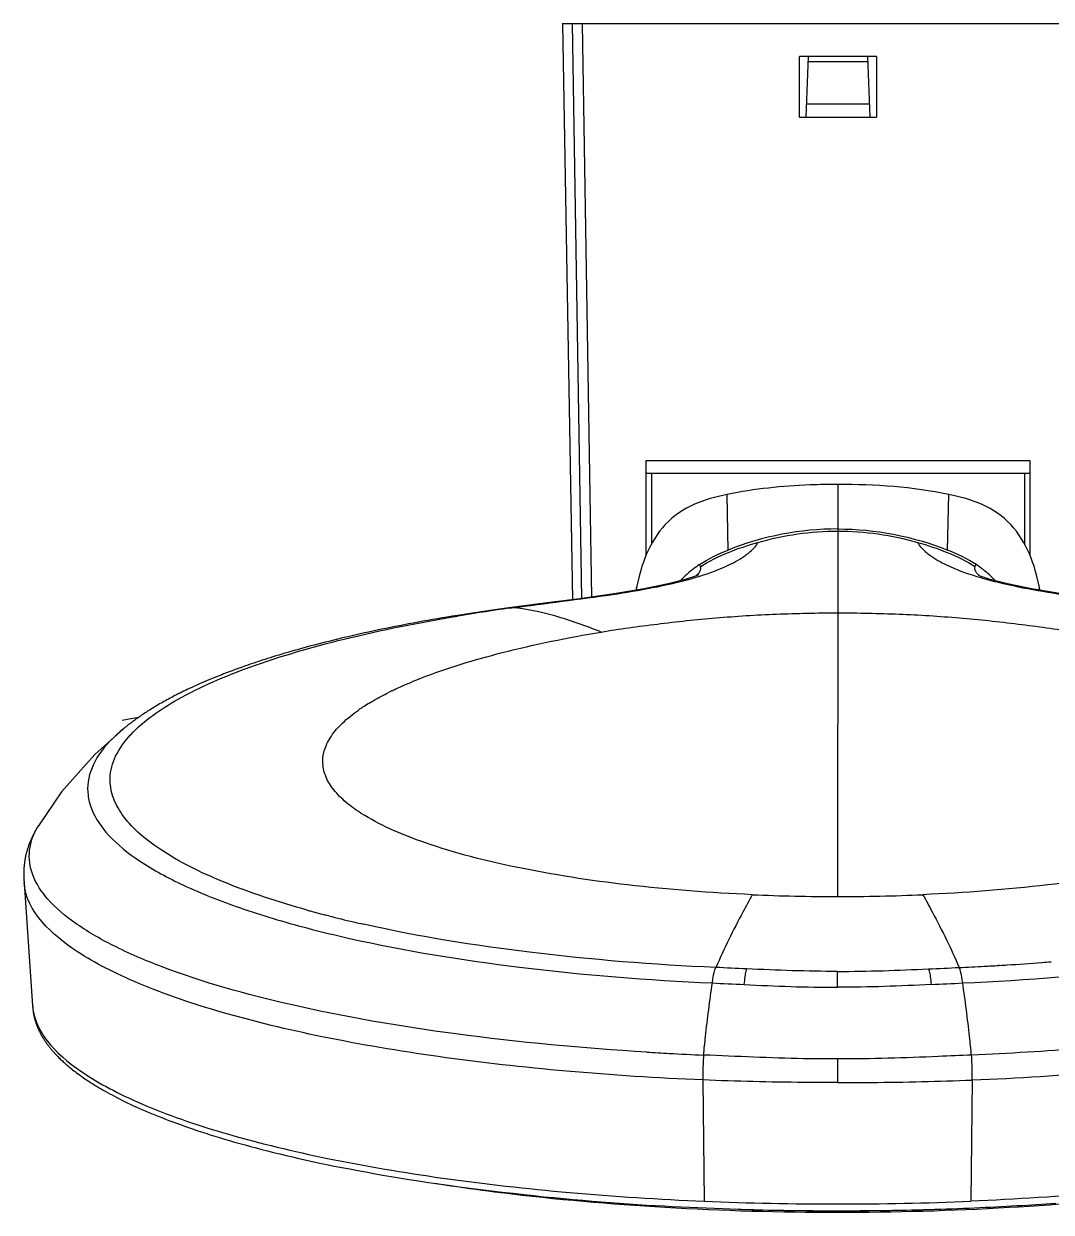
# Model space of a CAD drawing. Extents: x 1777 to 3131, y 3495 to 4487.
# Drawn here: x 2218 to 2297.8, y 4265.1 to 4357.4 of the extents above; entities that cross this region are included whole.
import ezdxf

# ---------------------------------------------------------------- set-up
doc = ezdxf.new("R2010")
doc.units = 0
doc.header["$LTSCALE"] = 30
doc.header["$MEASUREMENT"] = 0
for name, color, linetype in [('333_DXF_CONTINUOUS_LINE', 7, 'CONTINUOUS'), ('80D99WK0-R2_DXF_CONTINUOUS_LINE', 7, 'CONTINUOUS'), ('80D99WK0-R4_DXF_CONTINUOUS_LINE', 7, 'CONTINUOUS'), ('80D99WK0-R7_DXF_CONTINUOUS_LINE', 7, 'CONTINUOUS'), ('F3A55-R01_DXF_CONTINUOUS_LINE', 7, 'CONTINUOUS'), ('F3A55-R02_DXF_CONTINUOUS_LINE', 7, 'CONTINUOUS')]:
    doc.layers.add(name, color=color, linetype=linetype)

msp = doc.modelspace()

# ---------------------------------------------------------------- linework, layer by layer
at = {"layer": '333_DXF_CONTINUOUS_LINE', "color": 7, "linetype": 'Continuous'}
for p, q in [((2225.584, 4303.289, 0), (2226.429, 4303.453, 0)), ((2226.429, 4303.453, 0), (2226.908, 4303.546, 0))]:
    msp.add_line(p, q, dxfattribs=at)
at = {"layer": '80D99WK0-R2_DXF_CONTINUOUS_LINE', "color": 7, "linetype": 'Continuous'}
for p, q in [((2278.891, 4354.862, 0), (2278.706, 4350.162, 0)), ((2278.876, 4354.472, 0), (2283.544, 4354.472, 0)), ((2283.714, 4350.162, 0), (2283.529, 4354.862, 0)), ((2278.746, 4351.186, 0), (2283.673, 4351.186, 0))]:
    msp.add_line(p, q, dxfattribs=at)
at = {"layer": '80D99WK0-R4_DXF_CONTINUOUS_LINE', "color": 7, "linetype": 'Continuous'}
for p, q in [((2302.628, 4357.412, 0), (2259.79, 4357.412, 0)), ((2259.792, 4357.412, 0), (2260.573, 4312.659, 0)), ((2284.21, 4354.862, 0), (2278.21, 4354.862, 0)), ((2278.21, 4350.162, 0), (2278.21, 4354.862, 0)), ((2284.21, 4354.862, 0), (2284.21, 4350.162, 0)), ((2278.21, 4350.162, 0), (2284.21, 4350.162, 0)), ((2266.31, 4323.478, 0), (2296.11, 4323.478, 0)), ((2266.31, 4316.15, 0), (2266.31, 4323.477, 0)), ((2296.11, 4323.477, 0), (2296.11, 4316.134, 0)), ((2266.31, 4322.499, 0), (2266.343, 4322.5, 0)), ((2266.343, 4322.5, 0), (2296.077, 4322.5, 0)), ((2296.077, 4322.5, 0), (2296.11, 4322.499, 0))]:
    msp.add_line(p, q, dxfattribs=at)
at = {"layer": '80D99WK0-R4_DXF_CONTINUOUS_LINE', "color": 9, "linetype": 'Continuous'}
for p, q in [((2260.568, 4357.412, 0), (2261.278, 4312.751, 0)), ((2262.072, 4312.864, 0), (2261.364, 4357.412, 0)), ((2266.343, 4322.5, 0), (2266.343, 4322.505, 0)), ((2296.077, 4322.505, 0), (2296.077, 4322.5, 0))]:
    msp.add_line(p, q, dxfattribs=at)
for centre, start, end in [((2266.343, 4321.902, 0), 89.99446, 93.12971), ((2296.077, 4321.902, 0), 86.8703, 90.00554)]:
    msp.add_arc(centre, 0.604, start, end, dxfattribs=at)
msp.add_open_spline([(2266.329, 4322.527, 0), (2266.323, 4322.534, 0), (2266.316, 4322.54, 0), (2266.31, 4322.545, 0)], degree=3, dxfattribs=at)
for points, knots in [([(2266.343, 4322.505, 0), (2266.343, 4322.511, 0), (2266.337, 4322.519, 0), (2266.331, 4322.525, 0), (2266.329, 4322.527, 0)], [0, 0, 0, 0, 0.645076, 1, 1, 1, 1]), ([(2296.078, 4322.51, 0), (2296.078, 4322.509, 0), (2296.077, 4322.508, 0), (2296.077, 4322.506, 0), (2296.077, 4322.505, 0)], [0, 0, 0, 0, 0.544996, 1, 1, 1, 1]), ([(2296.11, 4322.545, 0), (2296.106, 4322.542, 0), (2296.094, 4322.531, 0), (2296.082, 4322.52, 0), (2296.078, 4322.51, 0)], [0, 0, 0, 0, 0.338368, 1, 1, 1, 1])]:
    msp.add_open_spline(points, degree=3, knots=knots, dxfattribs=at)
at = {"layer": '80D99WK0-R7_DXF_CONTINUOUS_LINE', "color": 9, "linetype": 'Continuous'}
for p, q in [((2266.709, 4322.5, 0), (2266.709, 4316.964, 0)), ((2295.71, 4316.952, 0), (2295.71, 4322.5, 0))]:
    msp.add_line(p, q, dxfattribs=at)
at = {"layer": 'F3A55-R01_DXF_CONTINUOUS_LINE', "color": 9, "linetype": 'Continuous'}
for p, q in [((2272.668, 4316.522, 0), (2272.599, 4320.835, 0)), ((2281.207, 4321.619, 0), (2281.192, 4318.158, 0)), ((2289.716, 4316.522, 0), (2289.814, 4320.835, 0)), ((2281.192, 4318.158, 0), (2281.192, 4317.995, 0)), ((2265.592, 4313.412, 0), (2265.553, 4313.605, 0)), ((2296.819, 4313.406, 0), (2296.86, 4313.606, 0)), ((2255.877, 4312.027, 0), (2255.628, 4312.026, 0)), ((2255.632, 4311.993, 0), (2255.877, 4312.027, 0)), ((2281.185, 4311.646, 0), (2281.182, 4303.716, 0)), ((2251.997, 4311.444, 0), (2251.662, 4311.443, 0)), ((2246.573, 4305.591, 0), (2246.623, 4305.615, 0)), ((2281.182, 4303.716, 0), (2281.181, 4302.243, 0)), ((2226.249, 4302.158, 0), (2226.258, 4302.169, 0)), ((2281.181, 4302.243, 0), (2281.179, 4298.071, 0)), ((2224.659, 4298.783, 0), (2224.66, 4298.805, 0)), ((2281.179, 4297.994, 0), (2281.178, 4296.381, 0)), ((2281.179, 4298.071, 0), (2281.179, 4297.994, 0)), ((2281.178, 4296.381, 0), (2281.176, 4293.19, 0)), ((2281.176, 4293.19, 0), (2281.175, 4290.962, 0)), ((2281.175, 4290.962, 0), (2281.174, 4289.596, 0)), ((2241.532, 4288.124, 0), (2241.413, 4288.154, 0)), ((2241.642, 4288.095, 0), (2241.532, 4288.124, 0)), ((2244.474, 4287.418, 0), (2244.353, 4287.445, 0)), ((2293.785, 4284.249, 0), (2293.667, 4284.242, 0)), ((2281.172, 4282.543, 0), (2281.172, 4283.779, 0)), ((2281.172, 4276.975, 0), (2281.172, 4275.14, 0)), ((2270.712, 4275.342, 0), (2270.822, 4265.924, 0)), ((2291.632, 4275.343, 0), (2291.523, 4265.924, 0))]:
    msp.add_line(p, q, dxfattribs=at)
at = {"layer": 'F3A55-R01_DXF_CONTINUOUS_LINE', "color": 7, "linetype": 'Continuous'}
for p, q in [((2252.964, 4311.646, 0), (2251.662, 4311.443, 0)), ((2254.549, 4311.877, 0), (2252.964, 4311.646, 0)), ((2255.628, 4312.026, 0), (2254.549, 4311.877, 0)), ((2258.193, 4312.356, 0), (2255.628, 4312.026, 0)), ((2247.136, 4310.64, 0), (2246.783, 4310.571, 0)), ((2247.493, 4310.709, 0), (2247.136, 4310.64, 0)), ((2247.853, 4310.778, 0), (2247.493, 4310.709, 0)), ((2248.216, 4310.846, 0), (2247.853, 4310.778, 0)), ((2248.583, 4310.914, 0), (2248.216, 4310.846, 0)), ((2248.954, 4310.982, 0), (2248.583, 4310.914, 0)), ((2249.327, 4311.048, 0), (2248.954, 4310.982, 0)), ((2249.704, 4311.115, 0), (2249.327, 4311.048, 0)), ((2250.084, 4311.181, 0), (2249.704, 4311.115, 0)), ((2250.468, 4311.246, 0), (2250.084, 4311.181, 0)), ((2250.854, 4311.311, 0), (2250.468, 4311.246, 0)), ((2251.243, 4311.375, 0), (2250.854, 4311.311, 0)), ((2251.662, 4311.443, 0), (2251.243, 4311.375, 0)), ((2242.839, 4309.716, 0), (2242.535, 4309.643, 0)), ((2243.146, 4309.788, 0), (2242.839, 4309.716, 0)), ((2243.458, 4309.86, 0), (2243.146, 4309.788, 0)), ((2243.773, 4309.932, 0), (2243.458, 4309.86, 0)), ((2244.093, 4310.004, 0), (2243.773, 4309.932, 0)), ((2244.416, 4310.076, 0), (2244.093, 4310.004, 0)), ((2244.743, 4310.147, 0), (2244.416, 4310.076, 0)), ((2245.074, 4310.219, 0), (2244.743, 4310.147, 0)), ((2245.408, 4310.29, 0), (2245.074, 4310.219, 0)), ((2245.746, 4310.36, 0), (2245.408, 4310.29, 0)), ((2246.088, 4310.431, 0), (2245.746, 4310.36, 0)), ((2246.434, 4310.501, 0), (2246.088, 4310.431, 0)), ((2246.783, 4310.571, 0), (2246.434, 4310.501, 0)), ((2239.46, 4308.85, 0), (2239.205, 4308.778, 0)), ((2239.719, 4308.921, 0), (2239.46, 4308.85, 0)), ((2239.983, 4308.993, 0), (2239.719, 4308.921, 0)), ((2240.25, 4309.065, 0), (2239.983, 4308.993, 0)), ((2240.522, 4309.137, 0), (2240.25, 4309.065, 0)), ((2240.797, 4309.209, 0), (2240.522, 4309.137, 0)), ((2241.077, 4309.281, 0), (2240.797, 4309.209, 0)), ((2241.36, 4309.354, 0), (2241.077, 4309.281, 0)), ((2241.648, 4309.426, 0), (2241.36, 4309.354, 0)), ((2241.94, 4309.499, 0), (2241.648, 4309.426, 0)), ((2242.235, 4309.571, 0), (2241.94, 4309.499, 0)), ((2242.535, 4309.643, 0), (2242.235, 4309.571, 0)), ((2236.277, 4307.889, 0), (2236.085, 4307.826, 0)), ((2236.474, 4307.953, 0), (2236.277, 4307.889, 0)), ((2236.675, 4308.018, 0), (2236.474, 4307.953, 0)), ((2236.883, 4308.085, 0), (2236.675, 4308.018, 0)), ((2237.095, 4308.152, 0), (2236.883, 4308.085, 0)), ((2237.312, 4308.219, 0), (2237.095, 4308.152, 0)), ((2237.534, 4308.288, 0), (2237.312, 4308.219, 0)), ((2237.761, 4308.357, 0), (2237.534, 4308.288, 0)), ((2237.991, 4308.426, 0), (2237.761, 4308.357, 0)), ((2238.226, 4308.496, 0), (2237.991, 4308.426, 0)), ((2238.464, 4308.566, 0), (2238.226, 4308.496, 0)), ((2238.707, 4308.636, 0), (2238.464, 4308.566, 0)), ((2238.954, 4308.707, 0), (2238.707, 4308.636, 0)), ((2239.205, 4308.778, 0), (2238.954, 4308.707, 0)), ((2233.693, 4306.974, 0), (2233.476, 4306.891, 0)), ((2233.915, 4307.059, 0), (2233.693, 4306.974, 0)), ((2234.142, 4307.144, 0), (2233.915, 4307.059, 0)), ((2234.375, 4307.23, 0), (2234.142, 4307.144, 0)), ((2234.612, 4307.316, 0), (2234.375, 4307.23, 0)), ((2234.856, 4307.403, 0), (2234.612, 4307.316, 0)), ((2235.105, 4307.492, 0), (2234.856, 4307.403, 0)), ((2235.361, 4307.581, 0), (2235.105, 4307.492, 0)), ((2235.536, 4307.641, 0), (2235.361, 4307.581, 0)), ((2235.715, 4307.702, 0), (2235.536, 4307.641, 0)), ((2235.898, 4307.764, 0), (2235.715, 4307.702, 0)), ((2236.085, 4307.826, 0), (2235.898, 4307.764, 0)), ((2231.444, 4306.046, 0), (2231.279, 4305.971, 0)), ((2231.614, 4306.121, 0), (2231.444, 4306.046, 0)), ((2231.788, 4306.197, 0), (2231.614, 4306.121, 0)), ((2231.965, 4306.274, 0), (2231.788, 4306.197, 0)), ((2232.148, 4306.352, 0), (2231.965, 4306.274, 0)), ((2232.334, 4306.431, 0), (2232.148, 4306.352, 0)), ((2232.525, 4306.51, 0), (2232.334, 4306.431, 0)), ((2232.72, 4306.59, 0), (2232.525, 4306.51, 0)), ((2232.92, 4306.671, 0), (2232.72, 4306.59, 0)), ((2233.125, 4306.753, 0), (2232.92, 4306.671, 0)), ((2233.334, 4306.835, 0), (2233.125, 4306.753, 0)), ((2233.476, 4306.891, 0), (2233.334, 4306.835, 0)), ((2229.567, 4305.141, 0), (2229.442, 4305.075, 0)), ((2229.695, 4305.207, 0), (2229.567, 4305.141, 0)), ((2229.825, 4305.273, 0), (2229.695, 4305.207, 0)), ((2229.957, 4305.34, 0), (2229.825, 4305.273, 0)), ((2230.091, 4305.408, 0), (2229.957, 4305.34, 0)), ((2230.228, 4305.476, 0), (2230.091, 4305.408, 0)), ((2230.368, 4305.544, 0), (2230.228, 4305.476, 0)), ((2230.511, 4305.613, 0), (2230.368, 4305.544, 0)), ((2230.657, 4305.683, 0), (2230.511, 4305.613, 0)), ((2230.807, 4305.754, 0), (2230.657, 4305.683, 0)), ((2230.96, 4305.825, 0), (2230.807, 4305.754, 0)), ((2231.117, 4305.898, 0), (2230.96, 4305.825, 0)), ((2231.279, 4305.971, 0), (2231.117, 4305.898, 0)), ((2227.873, 4304.179, 0), (2227.773, 4304.117, 0)), ((2227.975, 4304.242, 0), (2227.873, 4304.179, 0)), ((2228.078, 4304.305, 0), (2227.975, 4304.242, 0)), ((2228.183, 4304.368, 0), (2228.078, 4304.305, 0)), ((2228.289, 4304.431, 0), (2228.183, 4304.368, 0)), ((2228.396, 4304.494, 0), (2228.289, 4304.431, 0)), ((2228.505, 4304.558, 0), (2228.396, 4304.494, 0)), ((2228.616, 4304.621, 0), (2228.505, 4304.558, 0)), ((2228.729, 4304.685, 0), (2228.616, 4304.621, 0)), ((2228.843, 4304.75, 0), (2228.729, 4304.685, 0)), ((2228.959, 4304.814, 0), (2228.843, 4304.75, 0)), ((2229.077, 4304.879, 0), (2228.959, 4304.814, 0)), ((2229.197, 4304.944, 0), (2229.077, 4304.879, 0)), ((2229.318, 4305.009, 0), (2229.197, 4304.944, 0)), ((2229.442, 4305.075, 0), (2229.318, 4305.009, 0)), ((2226.494, 4303.25, 0), (2226.414, 4303.191, 0)), ((2226.577, 4303.311, 0), (2226.494, 4303.25, 0)), ((2226.661, 4303.371, 0), (2226.577, 4303.311, 0)), ((2226.747, 4303.433, 0), (2226.661, 4303.371, 0)), ((2226.834, 4303.494, 0), (2226.747, 4303.433, 0)), ((2226.923, 4303.556, 0), (2226.834, 4303.494, 0)), ((2227.013, 4303.619, 0), (2226.923, 4303.556, 0)), ((2227.104, 4303.681, 0), (2227.013, 4303.619, 0)), ((2227.196, 4303.743, 0), (2227.104, 4303.681, 0)), ((2227.29, 4303.805, 0), (2227.196, 4303.743, 0)), ((2227.384, 4303.868, 0), (2227.29, 4303.805, 0)), ((2227.48, 4303.93, 0), (2227.384, 4303.868, 0)), ((2227.576, 4303.992, 0), (2227.48, 4303.93, 0)), ((2227.674, 4304.055, 0), (2227.576, 4303.992, 0)), ((2227.773, 4304.117, 0), (2227.674, 4304.055, 0)), ((2225.711, 4302.641, 0), (2225.7, 4302.632, 0)), ((2225.806, 4302.719, 0), (2225.71, 4302.641, 0)), ((2225.899, 4302.793, 0), (2225.806, 4302.719, 0)), ((2225.968, 4302.848, 0), (2225.899, 4302.793, 0)), ((2226.038, 4302.904, 0), (2225.968, 4302.848, 0)), ((2226.11, 4302.959, 0), (2226.038, 4302.904, 0)), ((2226.183, 4303.016, 0), (2226.11, 4302.959, 0)), ((2226.258, 4303.074, 0), (2226.183, 4303.016, 0)), ((2226.335, 4303.132, 0), (2226.258, 4303.074, 0)), ((2226.414, 4303.191, 0), (2226.335, 4303.132, 0)), ((2218.995, 4294.949, 0), (2218.944, 4294.861, 0)), ((2219.05, 4295.042, 0), (2218.995, 4294.949, 0)), ((2219.085, 4295.099, 0), (2219.05, 4295.042, 0)), ((2219.085, 4295.099, 0), (2219.086, 4295.101, 0)), ((2217.98, 4290.675, 0), (2218.64, 4281.098, 0)), ((2218.64, 4281.098, 0), (2218.644, 4281.048, 0)), ((2218.644, 4281.048, 0), (2218.647, 4281.007, 0)), ((2218.647, 4281.007, 0), (2218.65, 4280.968, 0)), ((2218.65, 4280.968, 0), (2218.653, 4280.931, 0)), ((2218.653, 4280.931, 0), (2218.657, 4280.895, 0)), ((2218.657, 4280.895, 0), (2218.66, 4280.86, 0)), ((2218.66, 4280.86, 0), (2218.664, 4280.825, 0)), ((2218.67, 4280.772, 0), (2218.674, 4280.737, 0)), ((2218.674, 4280.737, 0), (2218.679, 4280.701, 0)), ((2218.679, 4280.701, 0), (2218.684, 4280.665, 0)), ((2218.684, 4280.665, 0), (2218.689, 4280.629, 0)), ((2218.689, 4280.629, 0), (2218.695, 4280.593, 0)), ((2218.695, 4280.593, 0), (2218.701, 4280.556, 0)), ((2218.701, 4280.556, 0), (2218.707, 4280.519, 0)), ((2218.707, 4280.519, 0), (2218.713, 4280.482, 0)), ((2218.713, 4280.482, 0), (2218.72, 4280.444, 0)), ((2218.72, 4280.444, 0), (2218.728, 4280.405, 0)), ((2218.728, 4280.405, 0), (2218.735, 4280.367, 0)), ((2218.735, 4280.367, 0), (2218.743, 4280.328, 0)), ((2218.743, 4280.328, 0), (2218.752, 4280.288, 0)), ((2218.752, 4280.288, 0), (2218.761, 4280.248, 0)), ((2218.761, 4280.248, 0), (2218.771, 4280.207, 0)), ((2218.771, 4280.207, 0), (2218.781, 4280.165, 0)), ((2249.388, 4267.389, 0), (2250.175, 4267.281, 0)), ((2253.463, 4266.839, 0), (2254.294, 4266.733, 0)), ((2254.294, 4266.733, 0), (2255.12, 4266.621, 0))]:
    msp.add_line(p, q, dxfattribs=at)
at = {"layer": 'F3A55-R01_DXF_CONTINUOUS_LINE', "color": 7, "linetype": 'Continuous', "elevation": 0}
for points in [[(2270.365, 4314.578), (2270.375, 4314.583), (2270.132, 4314.491), (2269.346, 4314.241), (2268.011, 4313.895), (2266.15, 4313.506), (2263.812, 4313.111), (2261.113, 4312.728), (2258.193, 4312.356)], [(2306.746, 4312.026), (2304.184, 4312.355), (2301.266, 4312.727), (2298.569, 4313.11), (2296.232, 4313.505), (2294.372, 4313.894), (2293.036, 4314.239), (2292.25, 4314.489), (2292.133, 4314.531)], [(2225.7, 4302.632), (2223.485, 4300.641), (2220.893, 4297.724), (2219.086, 4295.101)], [(2218.944, 4294.861), (2218.919, 4294.818), (2218.895, 4294.776), (2218.871, 4294.733), (2218.847, 4294.691), (2218.824, 4294.648), (2218.8, 4294.605), (2218.778, 4294.562), (2218.755, 4294.52), (2218.733, 4294.477), (2218.711, 4294.434), (2218.689, 4294.391), (2218.668, 4294.349), (2218.647, 4294.306), (2218.626, 4294.263), (2218.606, 4294.221), (2218.586, 4294.178), (2218.566, 4294.136), (2218.546, 4294.093), (2218.527, 4294.05), (2218.508, 4294.007), (2218.489, 4293.963), (2218.471, 4293.919), (2218.452, 4293.875), (2218.434, 4293.83), (2218.416, 4293.786), (2218.398, 4293.74), (2218.381, 4293.695), (2218.364, 4293.649), (2218.346, 4293.603), (2218.33, 4293.557), (2218.313, 4293.51), (2218.297, 4293.463), (2218.281, 4293.415), (2218.265, 4293.368), (2218.25, 4293.32), (2218.235, 4293.271), (2218.22, 4293.223), (2218.206, 4293.174), (2218.192, 4293.124), (2218.178, 4293.074), (2218.164, 4293.023), (2218.15, 4292.971), (2218.137, 4292.917), (2218.124, 4292.862), (2218.111, 4292.806), (2218.098, 4292.748), (2218.085, 4292.688), (2218.073, 4292.628), (2218.061, 4292.566), (2218.05, 4292.503), (2218.039, 4292.441), (2218.029, 4292.379), (2218.02, 4292.317), (2218.011, 4292.255), (2218.003, 4292.194), (2217.996, 4292.134), (2217.989, 4292.075), (2217.983, 4292.016), (2217.978, 4291.959), (2217.973, 4291.902), (2217.969, 4291.847), (2217.965, 4291.792), (2217.962, 4291.738), (2217.96, 4291.685), (2217.957, 4291.633), (2217.956, 4291.582), (2217.954, 4291.531), (2217.953, 4291.48), (2217.953, 4291.43), (2217.952, 4291.38), (2217.953, 4291.33), (2217.953, 4291.279), (2217.954, 4291.228), (2217.955, 4291.176), (2217.956, 4291.124), (2217.958, 4291.07), (2217.96, 4291.015), (2217.963, 4290.959), (2217.966, 4290.899), (2217.97, 4290.834), (2217.975, 4290.76), (2217.981, 4290.674)], [(2218.664, 4280.825), (2218.666, 4280.807), (2218.67, 4280.772)], [(2218.781, 4280.165), (2218.786, 4280.144), (2218.791, 4280.123), (2218.797, 4280.101), (2218.803, 4280.079), (2218.809, 4280.056), (2218.815, 4280.033), (2218.822, 4280.009), (2218.829, 4279.985), (2218.836, 4279.96), (2218.844, 4279.934), (2218.852, 4279.907), (2218.861, 4279.879), (2218.87, 4279.851), (2218.879, 4279.821), (2218.889, 4279.791), (2218.899, 4279.761), (2218.91, 4279.73), (2218.921, 4279.699), (2218.932, 4279.667), (2218.944, 4279.635), (2218.956, 4279.602), (2218.969, 4279.568), (2218.982, 4279.534), (2218.996, 4279.499), (2219.01, 4279.463), (2219.025, 4279.427), (2219.041, 4279.389), (2219.058, 4279.351), (2219.075, 4279.311), (2219.093, 4279.271), (2219.112, 4279.229), (2219.132, 4279.187), (2219.153, 4279.144), (2219.174, 4279.1), (2219.196, 4279.056), (2219.218, 4279.012), (2219.241, 4278.968), (2219.265, 4278.923), (2219.289, 4278.879), (2219.314, 4278.834), (2219.339, 4278.789), (2219.365, 4278.743), (2219.392, 4278.698), (2219.419, 4278.652), (2219.447, 4278.607), (2219.476, 4278.561), (2219.505, 4278.514), (2219.535, 4278.468), (2219.565, 4278.421), (2219.597, 4278.374), (2219.629, 4278.327), (2219.661, 4278.279), (2219.695, 4278.231), (2219.729, 4278.183), (2219.764, 4278.135), (2219.8, 4278.086), (2219.837, 4278.037), (2219.874, 4277.988), (2219.913, 4277.938), (2219.952, 4277.888), (2219.992, 4277.838), (2220.033, 4277.788), (2220.075, 4277.737), (2220.118, 4277.686), (2220.162, 4277.634), (2220.207, 4277.582), (2220.254, 4277.529), (2220.302, 4277.475), (2220.352, 4277.421), (2220.403, 4277.365), (2220.456, 4277.308), (2220.512, 4277.25), (2220.569, 4277.191), (2220.628, 4277.131), (2220.688, 4277.07), (2220.751, 4277.009), (2220.815, 4276.946), (2220.882, 4276.883), (2220.95, 4276.82), (2221.02, 4276.755), (2221.091, 4276.69), (2221.165, 4276.624), (2221.241, 4276.558), (2221.319, 4276.49), (2221.399, 4276.422), (2221.482, 4276.353), (2221.567, 4276.283), (2221.655, 4276.212), (2221.746, 4276.14), (2221.839, 4276.066), (2221.936, 4275.992), (2222.035, 4275.916), (2222.138, 4275.84), (2222.244, 4275.762), (2222.353, 4275.683), (2222.466, 4275.604), (2222.582, 4275.523), (2222.702, 4275.441), (2222.825, 4275.358), (2222.952, 4275.273), (2223.083, 4275.188), (2223.218, 4275.102), (2223.357, 4275.014), (2223.5, 4274.926), (2223.648, 4274.836), (2223.8, 4274.745), (2223.956, 4274.653), (2224.118, 4274.56), (2224.283, 4274.466), (2224.454, 4274.371), (2224.629, 4274.275), (2224.809, 4274.178), (2224.994, 4274.08), (2225.185, 4273.982), (2225.38, 4273.882), (2225.58, 4273.782), (2225.785, 4273.681), (2225.995, 4273.579), (2226.211, 4273.476), (2226.432, 4273.373), (2226.659, 4273.269), (2226.891, 4273.165), (2227.128, 4273.06), (2227.371, 4272.954), (2227.62, 4272.848), (2227.874, 4272.741), (2228.134, 4272.634), (2228.4, 4272.526), (2228.672, 4272.418), (2228.95, 4272.31), (2229.234, 4272.201), (2229.524, 4272.092), (2229.82, 4271.982), (2230.123, 4271.872), (2230.433, 4271.762), (2230.749, 4271.651), (2231.072, 4271.54), (2231.402, 4271.428), (2231.74, 4271.317), (2232.085, 4271.204), (2232.439, 4271.092), (2232.8, 4270.979), (2233.169, 4270.865), (2233.547, 4270.752), (2233.933, 4270.638), (2234.328, 4270.523), (2234.732, 4270.408), (2235.145, 4270.293), (2235.568, 4270.178), (2236.001, 4270.062), (2236.444, 4269.945), (2236.897, 4269.828), (2237.361, 4269.712), (2237.836, 4269.595), (2238.324, 4269.478), (2238.823, 4269.361), (2239.333, 4269.244), (2240.382, 4269.007)], [(2240.382, 4269.007), (2240.925, 4268.886), (2241.486, 4268.766), (2242.064, 4268.651), (2242.659, 4268.539), (2243.27, 4268.429), (2243.892, 4268.319), (2244.514, 4268.204), (2245.137, 4268.078), (2245.809, 4267.958), (2246.503, 4267.854), (2247.881, 4267.609)], [(2247.881, 4267.609), (2248.619, 4267.495), (2249.388, 4267.389)], [(2250.175, 4267.281), (2250.956, 4267.161), (2251.767, 4267.039), (2252.612, 4266.937), (2253.463, 4266.839)], [(2255.12, 4266.621), (2255.97, 4266.537), (2256.791, 4266.453), (2257.579, 4266.361), (2258.358, 4266.273), (2259.137, 4266.202), (2259.902, 4266.139), (2260.644, 4266.069), (2261.374, 4265.999), (2262.098, 4265.933), (2262.817, 4265.874), (2263.531, 4265.821), (2264.24, 4265.771), (2264.941, 4265.723), (2265.636, 4265.675), (2266.325, 4265.628), (2267.012, 4265.594), (2267.692, 4265.564), (2268.359, 4265.521), (2269.021, 4265.481), (2269.679, 4265.454), (2270.329, 4265.428), (2270.97, 4265.402), (2271.604, 4265.373), (2272.23, 4265.346), (2272.851, 4265.323), (2273.464, 4265.303), (2274.071, 4265.285), (2274.67, 4265.268), (2275.264, 4265.253), (2275.85, 4265.24), (2276.431, 4265.229), (2277.005, 4265.218), (2277.574, 4265.209), (2278.137, 4265.202), (2278.695, 4265.196), (2279.247, 4265.191), (2279.793, 4265.187), (2280.334, 4265.185), (2280.869, 4265.184), (2281.399, 4265.183), (2281.924, 4265.184), (2282.443, 4265.187), (2282.957, 4265.19), (2283.466, 4265.194), (2283.97, 4265.199), (2284.468, 4265.205), (2284.962, 4265.212), (2285.451, 4265.22), (2285.935, 4265.229), (2286.415, 4265.238), (2286.889, 4265.249), (2287.359, 4265.26), (2287.824, 4265.272), (2288.285, 4265.285), (2288.741, 4265.299), (2289.193, 4265.313), (2289.641, 4265.328), (2290.084, 4265.344), (2290.523, 4265.36), (2290.958, 4265.377), (2291.388, 4265.395), (2291.815, 4265.413), (2292.237, 4265.432), (2292.656, 4265.451), (2293.071, 4265.471), (2293.481, 4265.491), (2293.888, 4265.512), (2294.291, 4265.534), (2294.691, 4265.556), (2295.087, 4265.578), (2295.479, 4265.601), (2295.867, 4265.624), (2296.252, 4265.648), (2296.633, 4265.672), (2297.011, 4265.697), (2297.385, 4265.722), (2297.756, 4265.747), (2298.124, 4265.773)]]:
    msp.add_lwpolyline(points, dxfattribs=at)
at = {"layer": 'F3A55-R01_DXF_CONTINUOUS_LINE', "color": 9, "linetype": 'Continuous'}
for centre, radius, start, end in [((2281.196, 4295.118, 0), 23.04, 90.01026, 111.72445), ((2275.389, 4307.975, 0), 8.912, 123.73048, 127.40073), ((2286.996, 4307.976, 0), 8.911, 51.84483, 56.26994), ((2275.349, 4308.026, 0), 8.848, 127.39414, 136.11974), ((2262.918, 4338.976, 0), 25.619, 285.74307, 286.97825), ((2263.446, 4337.229, 0), 23.793, 286.99235, 287.15273), ((2299.023, 4337.519, 0), 24.098, 252.83784, 253.28904), ((2299.565, 4339.335, 0), 25.993, 253.2965, 254.25729), ((2287.041, 4308.032, 0), 8.84, 43.88078, 51.85052), ((2275.855, 4165.786, 0), 147.6, 97.87525, 99.302), ((2275.172, 4170.036, 0), 143.295, 99.3074, 99.44482), ((2257.532, 4282.943, 0), 25.16, 115.99278, 116.52804), ((2257.849, 4282.295, 0), 25.881, 115.82799, 115.99451), ((2258.159, 4281.653, 0), 26.595, 115.44624, 115.70765), ((2251.992, 4292.638, 0), 13.986, 123.506, 125.22007), ((2252.989, 4291.128, 0), 15.795, 121.50052, 123.49925), ((2251.412, 4307.375, 0), 13.436, 237.07058, 237.38169), ((2281.146, 4440.512, 0), 150.916, 267.49263, 270.01089), ((2281.204, 4440.524, 0), 150.928, 269.98915, 272.50726), ((2260.98, 4363.954, 0), 78.284, 254.42873, 254.68007), ((2262.006, 4367.724, 0), 82.191, 254.68465, 255.48982), ((2264.424, 4377.175, 0), 91.947, 255.65431, 256.88652), ((2266.163, 4384.563, 0), 99.537, 256.87624, 257.34294), ((2263.817, 4378.047, 0), 93.973, 255.28813, 257.36883), ((2281.508, 4489.439, 0), 205.556, 272.54009, 273.08567), ((2281.658, 4486.629, 0), 202.743, 273.08611, 273.39573), ((2281.779, 4484.58, 0), 200.69, 273.42958, 273.59129), ((2282.049, 4480.415, 0), 196.516, 273.58893, 274.37945), ((2282.414, 4475.547, 0), 191.635, 274.3817, 274.59664), ((2280.541, 4511.575, 0), 234.499, 266.53065, 266.95905), ((2280.798, 4516.446, 0), 239.377, 266.95956, 267.59831), ((2281.173, 4514.909, 0), 249.2, 267.61957, 272.38036)]:
    msp.add_arc(centre, radius, start, end, dxfattribs=at)
at = {"layer": 'F3A55-R01_DXF_CONTINUOUS_LINE', "color": 7, "linetype": 'Continuous'}
for centre, radius, start, end in [((2278.765, 4310.968, 0), 13.472, 168.70828, 169.59493), ((2283.664, 4310.97, 0), 13.457, 10.3766, 11.2944)]:
    msp.add_arc(centre, radius, start, end, dxfattribs=at)
for points, knots in [([(2272.599, 4320.835, 0), (2271.713, 4320.65, 0), (2269.947, 4320.197, 0), (2266.883, 4318.108, 0), (2265.904, 4315.362, 0), (2265.553, 4313.606, 0)], [0, 0, 0, 0, 0.251625, 0.502156, 1, 1, 1, 1]), ([(2281.207, 4321.619, 0), (2280.483, 4321.619, 0), (2277.601, 4321.569, 0), (2274.713, 4321.276, 0), (2272.599, 4320.835, 0)], [0, 0, 0, 0, 0.251087, 1, 1, 1, 1]), ([(2296.861, 4313.606, 0), (2296.51, 4315.362, 0), (2295.531, 4318.108, 0), (2292.466, 4320.197, 0), (2290.701, 4320.65, 0), (2289.814, 4320.835, 0)], [0, 0, 0, 0, 0.497845, 0.748373, 1, 1, 1, 1])]:
    msp.add_open_spline(points, degree=3, knots=knots, dxfattribs=at)
msp.add_open_spline([(2289.814, 4320.835, 0), (2286.994, 4321.423, 0), (2284.088, 4321.619, 0), (2281.207, 4321.619, 0)], degree=3, dxfattribs=at)
at = {"layer": 'F3A55-R01_DXF_CONTINUOUS_LINE', "color": 9, "linetype": 'Continuous'}
for points in [[(2281.192, 4318.158, 0), (2284.085, 4318.159, 0), (2287.029, 4317.593, 0), (2289.716, 4316.522, 0)], [(2274.988, 4317.116, 0), (2276.996, 4317.689, 0), (2279.103, 4317.995, 0), (2281.192, 4317.995, 0)], [(2281.192, 4317.995, 0), (2283.28, 4317.995, 0), (2285.387, 4317.689, 0), (2287.396, 4317.116, 0)], [(2270.44, 4315.387, 0), (2271.133, 4315.85, 0), (2271.894, 4316.214, 0), (2272.668, 4316.522, 0)], [(2291.944, 4315.387, 0), (2291.251, 4315.85, 0), (2290.491, 4316.214, 0), (2289.716, 4316.522, 0)], [(2270.527, 4315.228, 0), (2270.507, 4315.285, 0), (2270.474, 4315.338, 0), (2270.44, 4315.387, 0)], [(2291.856, 4315.228, 0), (2291.876, 4315.285, 0), (2291.91, 4315.337, 0), (2291.944, 4315.387, 0)], [(2292.26, 4314.483, 0), (2292.221, 4314.512, 0), (2292.184, 4314.543, 0), (2292.147, 4314.575, 0)], [(2274.109, 4283.975, 0), (2273.314, 4284, 0), (2272.521, 4284.054, 0), (2271.727, 4284.084, 0)], [(2281.172, 4283.779, 0), (2278.817, 4283.779, 0), (2276.461, 4283.865, 0), (2274.109, 4283.975, 0)], [(2281.172, 4283.779, 0), (2283.528, 4283.779, 0), (2285.883, 4283.865, 0), (2288.236, 4283.975, 0)], [(2288.236, 4283.975, 0), (2289.031, 4284.001, 0), (2289.824, 4284.054, 0), (2290.618, 4284.084, 0)], [(2271.452, 4282.88, 0), (2272.269, 4282.844, 0), (2273.086, 4282.803, 0), (2273.904, 4282.763, 0)], [(2273.903, 4282.761, 0), (2276.324, 4282.64, 0), (2278.748, 4282.543, 0), (2281.172, 4282.543, 0)], [(2288.441, 4282.761, 0), (2286.02, 4282.64, 0), (2283.596, 4282.543, 0), (2281.172, 4282.543, 0)], [(2288.441, 4282.763, 0), (2289.258, 4282.803, 0), (2290.075, 4282.844, 0), (2290.893, 4282.88, 0)]]:
    msp.add_open_spline(points, degree=3, dxfattribs=at)
for points, knots in [([(2270.463, 4314.494, 0), (2271.239, 4314.733, 0), (2272.48, 4315.183, 0), (2273.899, 4315.972, 0), (2274.639, 4316.595, 0), (2274.924, 4316.967, 0), (2274.988, 4317.115, 0)], [0, 0, 0, 0, 0.457206, 0.741431, 0.908909, 1, 1, 1, 1]), ([(2270.527, 4315.228, 0), (2271.201, 4315.674, 0), (2272.674, 4316.376, 0), (2274.208, 4316.894, 0), (2274.987, 4317.116, 0)], [0, 0, 0, 0, 0.49959, 1, 1, 1, 1]), ([(2281.192, 4317.994, 0), (2281.203, 4317.75, 0), (2281.185, 4317.051, 0), (2281.187, 4315.712, 0), (2281.189, 4313.841, 0), (2281.189, 4312.423, 0), (2281.186, 4311.646, 0)], [0, 0, 0, 0, 0.115736, 0.329941, 0.632795, 1, 1, 1, 1]), ([(2287.396, 4317.116, 0), (2288.175, 4316.894, 0), (2289.709, 4316.376, 0), (2291.182, 4315.674, 0), (2291.857, 4315.228, 0)], [0, 0, 0, 0, 0.500411, 1, 1, 1, 1]), ([(2287.396, 4317.115, 0), (2287.459, 4316.967, 0), (2287.742, 4316.595, 0), (2288.48, 4315.973, 0), (2289.897, 4315.183, 0), (2291.138, 4314.733, 0), (2291.913, 4314.494, 0)], [0, 0, 0, 0, 0.091011, 0.258421, 0.542651, 1, 1, 1, 1]), ([(2270.125, 4314.487, 0), (2270.146, 4314.503, 0), (2270.221, 4314.562, 0), (2270.292, 4314.627, 0), (2270.339, 4314.677, 0)], [0, 0, 0, 0, 0.27898, 1, 1, 1, 1]), ([(2270.339, 4314.677, 0), (2270.388, 4314.73, 0), (2270.514, 4314.882, 0), (2270.569, 4315.107, 0), (2270.527, 4315.227, 0)], [0, 0, 0, 0, 0.36415, 1, 1, 1, 1]), ([(2292.147, 4314.575, 0), (2292.027, 4314.682, 0), (2291.842, 4314.873, 0), (2291.826, 4315.144, 0), (2291.856, 4315.228, 0)], [0, 0, 0, 0, 0.642475, 1, 1, 1, 1]), ([(2255.877, 4312.027, 0), (2258.482, 4312.384, 0), (2263.176, 4312.923, 0), (2267.848, 4313.748, 0), (2269.869, 4314.318, 0)], [0, 0, 0, 0, 0.555834, 1, 1, 1, 1]), ([(2292.513, 4314.317, 0), (2294.533, 4313.747, 0), (2299.203, 4312.922, 0), (2303.894, 4312.384, 0), (2306.496, 4312.027, 0)], [0, 0, 0, 0, 0.444217, 1, 1, 1, 1]), ([(2262.812, 4310.146, 0), (2261.628, 4310.612, 0), (2259.372, 4311.433, 0), (2257.005, 4311.957, 0), (2255.877, 4312.027, 0)], [0, 0, 0, 0, 0.529746, 1, 1, 1, 1]), ([(2262.812, 4310.146, 0), (2263.522, 4310.279, 0), (2264.976, 4310.49, 0), (2267.945, 4310.881, 0), (2271.765, 4311.287, 0), (2276.441, 4311.579, 0), (2279.597, 4311.634, 0), (2281.185, 4311.646, 0)], [0, 0, 0, 0, 0.117471, 0.238726, 0.4869, 0.741837, 1, 1, 1, 1]), ([(2281.186, 4311.646, 0), (2282.774, 4311.634, 0), (2285.931, 4311.578, 0), (2290.606, 4311.288, 0), (2294.426, 4310.881, 0), (2297.394, 4310.489, 0), (2298.848, 4310.281, 0), (2299.558, 4310.146, 0)], [0, 0, 0, 0, 0.258171, 0.513139, 0.761279, 0.882524, 1, 1, 1, 1]), ([(2226.258, 4302.169, 0), (2227.291, 4303.284, 0), (2230.296, 4305.328, 0), (2235.937, 4307.718, 0), (2243.255, 4309.819, 0), (2248.703, 4310.897, 0), (2251.658, 4311.388, 0)], [0, 0, 0, 0, 0.166733, 0.391188, 0.671412, 1, 1, 1, 1]), ([(2248.81, 4306.563, 0), (2250.859, 4307.366, 0), (2255.492, 4308.761, 0), (2260.224, 4309.718, 0), (2262.812, 4310.146, 0)], [0, 0, 0, 0, 0.456273, 1, 1, 1, 1]), ([(2246.732, 4305.668, 0), (2246.895, 4305.745, 0), (2247.579, 4306.063, 0), (2248.276, 4306.354, 0), (2248.81, 4306.563, 0)], [0, 0, 0, 0, 0.239288, 1, 1, 1, 1]), ([(2244.736, 4304.595, 0), (2244.857, 4304.669, 0), (2245.366, 4304.973, 0), (2245.89, 4305.253, 0), (2246.295, 4305.455, 0)], [0, 0, 0, 0, 0.238505, 1, 1, 1, 1]), ([(2244.109, 4296.098, 0), (2243.67, 4296.382, 0), (2242.886, 4296.956, 0), (2241.942, 4297.933, 0), (2241.342, 4298.958, 0), (2241.116, 4300.028, 0), (2241.292, 4301.106, 0), (2241.846, 4302.151, 0), (2242.744, 4303.161, 0), (2243.501, 4303.763, 0), (2243.926, 4304.063, 0)], [0, 0, 0, 0, 0.15457, 0.286106, 0.399073, 0.501107, 0.602891, 0.715256, 0.846097, 1, 1, 1, 1]), ([(2225.7, 4302.633, 0), (2224.98, 4302.045, 0), (2223.765, 4300.855, 0), (2222.91, 4298.933, 0), (2222.898, 4297.46, 0), (2223.286, 4295.967, 0), (2224.603, 4294.107, 0), (2227.105, 4292.145, 0), (2230.563, 4290.294, 0), (2234.937, 4288.582, 0), (2238.19, 4287.618, 0), (2239.952, 4287.155, 0)], [0, 0, 0, 0, 0.104021, 0.187668, 0.226712, 0.266886, 0.358609, 0.475006, 0.620588, 0.796041, 1, 1, 1, 1]), ([(2224.66, 4298.805, 0), (2224.681, 4299.385, 0), (2225.026, 4300.637, 0), (2225.79, 4301.661, 0), (2226.249, 4302.158, 0)], [0, 0, 0, 0, 0.461849, 1, 1, 1, 1]), ([(2239.966, 4288.543, 0), (2237.737, 4289.164, 0), (2233.802, 4290.446, 0), (2229.396, 4292.578, 0), (2226.866, 4294.487, 0), (2225.591, 4295.862, 0), (2224.808, 4297.297, 0), (2224.645, 4298.309, 0), (2224.659, 4298.783, 0)], [0, 0, 0, 0, 0.357573, 0.638762, 0.750827, 0.845595, 0.9266, 1, 1, 1, 1]), ([(2274.543, 4289.741, 0), (2271.307, 4289.883, 0), (2265.16, 4290.352, 0), (2256.664, 4291.652, 0), (2250.492, 4293.21, 0), (2246.51, 4294.754, 0), (2244.877, 4295.606, 0), (2244.17, 4296.058, 0)], [0, 0, 0, 0, 0.310831, 0.590717, 0.823947, 0.919497, 1, 1, 1, 1]), ([(2318.193, 4296.062, 0), (2317.486, 4295.61, 0), (2315.852, 4294.758, 0), (2311.869, 4293.212, 0), (2305.695, 4291.653, 0), (2297.194, 4290.352, 0), (2291.045, 4289.883, 0), (2287.806, 4289.741, 0)], [0, 0, 0, 0, 0.080488, 0.176028, 0.409257, 0.689156, 1, 1, 1, 1]), ([(2238.579, 4281.222, 0), (2235.233, 4281.994, 0), (2230.567, 4283.28, 0), (2225.066, 4285.62, 0), (2222.052, 4287.35, 0), (2219.873, 4289.171, 0), (2218.54, 4291.125, 0), (2218.232, 4293.247, 0), (2218.735, 4294.522, 0), (2219.085, 4295.099, 0)], [0, 0, 0, 0, 0.383438, 0.537954, 0.666473, 0.770097, 0.852979, 0.9247, 1, 1, 1, 1]), ([(2270.712, 4275.343, 0), (2267.175, 4275.491, 0), (2260.304, 4275.929, 0), (2250.423, 4277.035, 0), (2241.457, 4278.538, 0), (2233.663, 4280.399, 0), (2228.067, 4282.268, 0), (2224.362, 4283.972, 0), (2220.918, 4285.923, 0), (2218.136, 4288.422, 0), (2217.981, 4290.674, 0)], [0, 0, 0, 0, 0.186968, 0.363554, 0.524943, 0.66692, 0.786165, 0.836608, 0.880791, 1, 1, 1, 1]), ([(2291.632, 4275.343, 0), (2295.17, 4275.491, 0), (2302.043, 4275.929, 0), (2311.927, 4277.036, 0), (2320.896, 4278.54, 0), (2328.693, 4280.401, 0), (2334.291, 4282.271, 0), (2337.998, 4283.976, 0), (2341.442, 4285.927, 0), (2344.225, 4288.427, 0), (2344.381, 4290.679, 0)], [0, 0, 0, 0, 0.186958, 0.363537, 0.524933, 0.666912, 0.786161, 0.836606, 0.880795, 1, 1, 1, 1]), ([(2274.543, 4289.741, 0), (2274.298, 4289.293, 0), (2273.293, 4287.442, 0), (2272.353, 4285.553, 0), (2271.727, 4284.084, 0)], [0, 0, 0, 0, 0.242125, 1, 1, 1, 1]), ([(2287.806, 4289.741, 0), (2288.056, 4289.283, 0), (2289.06, 4287.432, 0), (2289.998, 4285.542, 0), (2290.618, 4284.084, 0)], [0, 0, 0, 0, 0.247678, 1, 1, 1, 1]), ([(2271.727, 4284.084, 0), (2266.885, 4284.299, 0), (2257.745, 4285.021, 0), (2248.684, 4286.478, 0), (2244.474, 4287.418, 0)], [0, 0, 0, 0, 0.529034, 1, 1, 1, 1]), ([(2243.268, 4286.348, 0), (2247.62, 4285.369, 0), (2256.991, 4283.853, 0), (2266.444, 4283.104, 0), (2271.452, 4282.882, 0)], [0, 0, 0, 0, 0.47085, 1, 1, 1, 1]), ([(2290.892, 4282.882, 0), (2295.902, 4283.105, 0), (2305.359, 4283.854, 0), (2314.732, 4285.37, 0), (2319.086, 4286.35, 0)], [0, 0, 0, 0, 0.529142, 1, 1, 1, 1]), ([(2271.452, 4282.882, 0), (2271.47, 4283.021, 0), (2271.522, 4283.428, 0), (2271.602, 4283.843, 0), (2271.727, 4284.084, 0)], [0, 0, 0, 0, 0.340403, 1, 1, 1, 1]), ([(2274.109, 4283.975, 0), (2274.085, 4283.917, 0), (2274.017, 4283.72, 0), (2273.962, 4283.31, 0), (2273.925, 4282.964, 0), (2273.903, 4282.761, 0)], [0, 0, 0, 0, 0.15165, 0.504363, 1, 1, 1, 1]), ([(2288.236, 4283.975, 0), (2288.259, 4283.917, 0), (2288.328, 4283.72, 0), (2288.383, 4283.31, 0), (2288.42, 4282.964, 0), (2288.441, 4282.761, 0)], [0, 0, 0, 0, 0.151671, 0.504418, 1, 1, 1, 1]), ([(2290.892, 4282.882, 0), (2290.875, 4283.021, 0), (2290.823, 4283.427, 0), (2290.743, 4283.843, 0), (2290.618, 4284.084, 0)], [0, 0, 0, 0, 0.339917, 1, 1, 1, 1]), ([(2270.767, 4277.28, 0), (2270.813, 4277.762, 0), (2271.005, 4279.634, 0), (2271.243, 4281.501, 0), (2271.452, 4282.882, 0)], [0, 0, 0, 0, 0.25764, 1, 1, 1, 1]), ([(2291.577, 4277.28, 0), (2291.531, 4277.762, 0), (2291.339, 4279.634, 0), (2291.101, 4281.501, 0), (2290.892, 4282.882, 0)], [0, 0, 0, 0, 0.257576, 1, 1, 1, 1]), ([(2218.641, 4281.092, 0), (2218.798, 4278.864, 0), (2221.551, 4276.392, 0), (2224.96, 4274.462, 0), (2228.626, 4272.776, 0), (2234.165, 4270.927, 0), (2241.877, 4269.086, 0), (2250.748, 4267.598, 0), (2260.524, 4266.505, 0), (2267.323, 4266.071, 0), (2270.822, 4265.924, 0)], [0, 0, 0, 0, 0.119246, 0.16344, 0.213889, 0.333138, 0.475113, 0.636487, 0.813049, 1, 1, 1, 1]), ([(2266.35, 4277.506, 0), (2261.392, 4277.806, 0), (2252.078, 4278.667, 0), (2242.847, 4280.238, 0), (2238.579, 4281.222, 0)], [0, 0, 0, 0, 0.531413, 1, 1, 1, 1]), ([(2343.72, 4281.093, 0), (2343.563, 4278.864, 0), (2340.805, 4276.393, 0), (2337.395, 4274.462, 0), (2333.727, 4272.776, 0), (2328.186, 4270.927, 0), (2320.472, 4269.088, 0), (2311.599, 4267.598, 0), (2301.821, 4266.505, 0), (2295.022, 4266.071, 0), (2291.523, 4265.924, 0)], [0, 0, 0, 0, 0.119269, 0.163462, 0.213926, 0.333187, 0.475183, 0.636533, 0.813104, 1, 1, 1, 1]), ([(2323.79, 4281.227, 0), (2318.862, 4280.09, 0), (2308.15, 4278.356, 0), (2297.344, 4277.522, 0), (2291.577, 4277.28, 0)], [0, 0, 0, 0, 0.467015, 1, 1, 1, 1]), ([(2270.767, 4277.28, 0), (2270.726, 4276.791, 0), (2270.701, 4276.144, 0), (2270.71, 4275.498, 0), (2270.712, 4275.343, 0)], [0, 0, 0, 0, 0.758795, 1, 1, 1, 1]), ([(2281.172, 4276.975, 0), (2280.293, 4276.975, 0), (2276.822, 4277.007, 0), (2273.355, 4277.17, 0), (2270.767, 4277.28, 0)], [0, 0, 0, 0, 0.253353, 1, 1, 1, 1]), ([(2291.577, 4277.28, 0), (2290.724, 4277.244, 0), (2287.258, 4277.085, 0), (2283.788, 4276.975, 0), (2281.172, 4276.975, 0)], [0, 0, 0, 0, 0.246154, 1, 1, 1, 1]), ([(2291.632, 4275.343, 0), (2291.634, 4275.498, 0), (2291.643, 4276.144, 0), (2291.618, 4276.791, 0), (2291.577, 4277.28, 0)], [0, 0, 0, 0, 0.241205, 1, 1, 1, 1]), ([(2281.172, 4275.14, 0), (2280.296, 4275.14, 0), (2276.809, 4275.156, 0), (2273.322, 4275.233, 0), (2270.712, 4275.343, 0)], [0, 0, 0, 0, 0.251026, 1, 1, 1, 1]), ([(2281.172, 4275.14, 0), (2282.047, 4275.14, 0), (2285.535, 4275.155, 0), (2289.022, 4275.232, 0), (2291.632, 4275.342, 0)], [0, 0, 0, 0, 0.251022, 1, 1, 1, 1])]:
    msp.add_open_spline(points, degree=3, knots=knots, dxfattribs=at)
at = {"layer": 'F3A55-R02_DXF_CONTINUOUS_LINE', "color": 9, "linetype": 'Continuous'}
msp.add_line((2273.689, 4265.292, 0), (2273.278, 4265.306, 0), dxfattribs=at)
at = {"layer": 'F3A55-R02_DXF_CONTINUOUS_LINE', "color": 7, "linetype": 'Continuous'}
for centre, radius, start, end in [((2272.999, 4414.593, 0), 149.075, 261.08343, 261.19741), ((2274.328, 4423.308, 0), 157.891, 261.20465, 262.61584), ((2275.983, 4435.611, 0), 170.304, 262.59567, 262.8123), ((2276.281, 4437.968, 0), 172.681, 262.81212, 262.95283)]:
    msp.add_arc(centre, radius, start, end, dxfattribs=at)
at = {"layer": 'F3A55-R02_DXF_CONTINUOUS_LINE', "color": 9, "linetype": 'Continuous'}
for centre, radius, start, end in [((2281.153, 4499.046, 0), 233.873, 268.1711, 269.83564), ((2281.173, 4500.58, 0), 235.407, 269.83177, 270.16691), ((2281.193, 4499.081, 0), 233.908, 270.16312, 271.82184), ((2281.308, 4495.175, 0), 230, 271.82412, 271.93956)]:
    msp.add_arc(centre, radius, start, end, dxfattribs=at)
at = {"layer": 'F3A55-R02_DXF_CONTINUOUS_LINE', "color": 7, "linetype": 'Continuous'}
for points, knots in [([(2255.095, 4266.592, 0), (2259.309, 4266.071, 0), (2267.994, 4265.313, 0), (2276.707, 4265.068, 0), (2281.171, 4265.068, 0)], [0, 0, 0, 0, 0.487484, 1, 1, 1, 1]), ([(2281.171, 4265.068, 0), (2285.606, 4265.068, 0), (2294.265, 4265.31, 0), (2302.897, 4266.058, 0), (2307.088, 4266.572, 0)], [0, 0, 0, 0, 0.512328, 1, 1, 1, 1])]:
    msp.add_open_spline(points, degree=3, knots=knots, dxfattribs=at)

doc.saveas('drawing.dxf')
